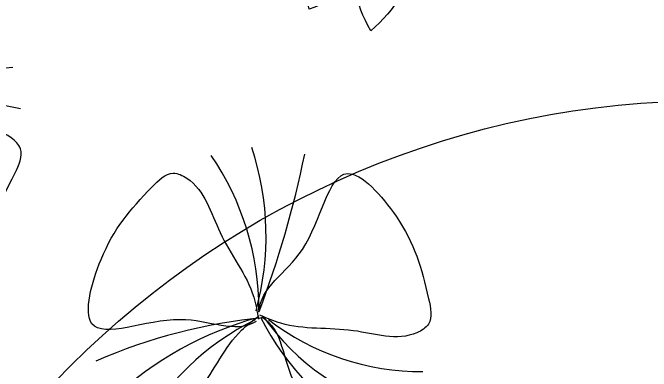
# Model space of a CAD drawing. Extents: x -809667 to 586099, y 3084146 to 3634412.
# Drawn here: x 381940.732 to 381943.272, y 3085732.484 to 3085733.911 of the extents above; entities that cross this region are included whole.
import ezdxf

# ---------------------------------------------------------------- set-up
doc = ezdxf.new("R2010")
doc.units = 0
doc.header["$LTSCALE"] = 0.5
doc.layers.get('0').update_dxf_attribs({"linetype": 'CONTINUOUS'})
for name, color, linetype in [('树', 3, 'CONTINUOUS'), ('灌木', 3, 'CONTINUOUS'), ('绿化图层', 84, 'CONTINUOUS'), ('道路', 4, 'CONTINUOUS')]:
    doc.layers.add(name, color=color, linetype=linetype)

# ---------------------------------------------------------------- blocks, each defined once
blk = doc.blocks.new('白玉兰')
at = {"color": 0}
for centre, radius, start, end in [((-1260.5, 1665), 2054.4, 309.3934, 347.1655), ((-713.2, 1844.3), 1941, 291.8214, 332.6346), ((-478.2, 2077.5), 2115.2, 283.2993, 320.8528), ((-4728.7, -6984.2), 8428.8, 56.1879, 65.279), ((-1147.9, -2037), 2310.3, 61.625, 95.1491), ((-559.1, -2135.4), 2213.8, 76.7033, 111.4018), ((4370.8, -555.9), 4391.8, 172.1708, 190.6677), ((2826.9, 106.7), 2820.8, 182.2544, 209.8868), ((2146.3, 475.3), 2185, 193.3063, 228.4107)]:
    blk.add_arc(centre, radius, start, end, dxfattribs=at)
for points in [[(-33.3, 16.4), (-232.9, 72.7), (-341.9, 562), (-1253.8, 922.5), (-424.6, 1375.2), (-32.9, 1391.9), (376.3, 1386), (477, 1090.9), (236.3, 716.3), (184.7, 276.9), (29.2, 67), (-7.3, 17.6)], [(8.3, 30.7), (154.9, 177.4), (635.1, 33.7), (1394.9, 653.5), (1385.2, -291.2), (1208.5, -641.2), (1003.6, -995.4), (696.9, -939.3), (487.4, -546.3), (129.3, -286.7), (21.9, -48.6), (-3.3, 7.4)], [(36.1, -22.3), (98.6, -219.9), (-250.5, -579.7), (-51.2, -1539.8), (-884.9, -1095.2), (-1113.8, -777), (-1333.5, -431.7), (-1142.2, -185.6), (-696.9, -181.1), (-301.3, 16.9), (-40.5, 2.3), (20.8, -1.2)]]:
    blk.add_open_spline(points, degree=3, knots=[0, 0, 0, 0, 621.989778, 1340.944545, 1869.007736, 2592.427455, 2798.699245, 2915.827596, 3435.261502, 4029.77129, 4212.300518, 4212.300518, 4212.300518, 4212.300518], dxfattribs=at)
blk = doc.blocks.new('A$C46A015EA')
at = {"layer": '树', "color": 0, "linetype": 'Continuous'}
for centre, radius, start, end in [((1.3283, 4.0957), 1.9685, 227.56436, 31.33046), ((0.7978, 3.4752), 1.9955, 251.81629, 53.749), ((3.7714, 4.1878), 2.0053, 153.43956, 313.58607), ((4.1013, 3.6261), 1.8496, 126.16905, 303.0486), ((2.0899, 4.4107), 1.8992, 199.3601, 10.49099), ((4.6444, 2.7962), 2.0772, 109.31842, 262.8778), ((0.796, 2.5821), 1.783, 359.79096, 92.47149), ((2.8144, 4.6818), 2.1194, 188.63986, 263.62259), ((0.7622, 1.8986), 1.9389, 297.02452, 103.84892), ((1.2569, 1.36), 1.796, 310.77885, 134.4149), ((3.9565, 1.2038), 1.9441, 51.98023, 218.25708), ((3.5462, 0.8149), 2.0088, 38.87776, 198.68157), ((2.1299, 0.3263), 2.2937, 10.26666, 147.15184)]:
    blk.add_arc(centre, radius, start, end, dxfattribs=at)

msp = doc.modelspace()

# ---------------------------------------------------------------- linework, layer by layer
at = {"layer": '道路', "linetype": 'Continuous'}
msp.add_circle((381943.5085, 3085729.9621), 3.5997, dxfattribs=at)

# ---------------------------------------------------------------- block references
at = {"layer": '灌木', "color": 8, "xscale": -0.2560000000000002, "yscale": 0.2560000000000001, "zscale": 0.2560000000000001, "rotation": 139.7590933901361}
msp.add_blockref('A$C46A015EA', (381942.1695, 3085735.4235), dxfattribs=at)
at = {"layer": '绿化图层', "color": 8, "linetype": 'Continuous', "zscale": 0.04880798235096967}
for p, xscale, yscale, rotation in [((381940.104, 3085733.4872), -0.0004880798049271107, 0.0004880798049271107, 124.6526560546043), ((381941.7073, 3085732.7019), 0.0004880798049271108, 0.0004880798049271108, 283.1089006423777)]:
    msp.add_blockref('白玉兰', p, dxfattribs=dict(at, xscale=xscale, yscale=yscale, rotation=rotation))

doc.saveas('drawing.dxf')
